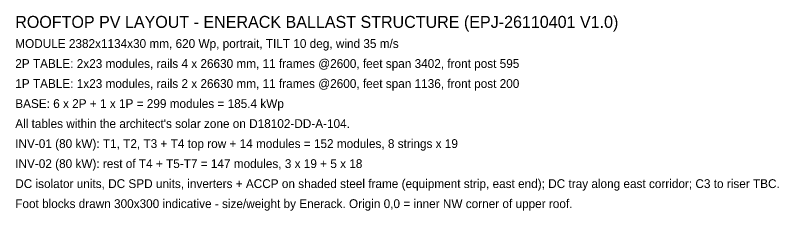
# Model space of a CAD drawing. Header units: millimetres. Extents: x -2500 to 64382, y -57839 to 2500.
# Drawn here: x 35765 to 64382, y -7850 to -526 of the extents above; entities that cross this region are included whole.
import ezdxf

# ---------------------------------------------------------------- set-up
doc = ezdxf.new("R2010")
doc.units = ezdxf.units.MM
doc.layers.add('PV-TEXT', color=7, linetype='Continuous')

msp = doc.modelspace()

# ---------------------------------------------------------------- texts
at = {"layer": 'PV-TEXT'}
for s, height, p in [('ROOFTOP PV LAYOUT - ENERACK BALLAST STRUCTURE (EPJ-26110401 V1.0)', 450, (35764, -1000)), ('MODULE 2382x1134x30 mm, 620 Wp, portrait, TILT 10 deg, wind 35 m/s', 330, (35764, -1750)), ('2P TABLE: 2x23 modules, rails 4 x 26630 mm, 11 frames @2600, feet span 3402, front post 595', 330, (35764, -2500)), ('1P TABLE: 1x23 modules, rails 2 x 26630 mm, 11 frames @2600, feet span 1136, front post 200', 330, (35764, -3250)), ('BASE: 6 x 2P + 1 x 1P = 299 modules = 185.4 kWp', 330, (35764, -4000)), ("All tables within the architect's solar zone on D18102-DD-A-104.", 330, (35764, -4750)), ('INV-01 (80 kW): T1, T2, T3 + T4 top row + 14 modules = 152 modules, 8 strings x 19', 330, (35764, -5500)), ('INV-02 (80 kW): rest of T4 + T5-T7 = 147 modules, 3 x 19 + 5 x 18', 330, (35764, -6250)), ('DC isolator units, DC SPD units, inverters + ACCP on shaded steel frame (equipment strip, east end); DC tray along east corridor; C3 to riser TBC.', 330, (35764, -7000)), ('Foot blocks drawn 300x300 indicative - size/weight by Enerack. Origin 0,0 = inner NW corner of upper roof.', 330, (35764, -7750))]:
    msp.add_text(s, height=height, dxfattribs=at).set_placement(p)

doc.saveas('drawing.dxf')
